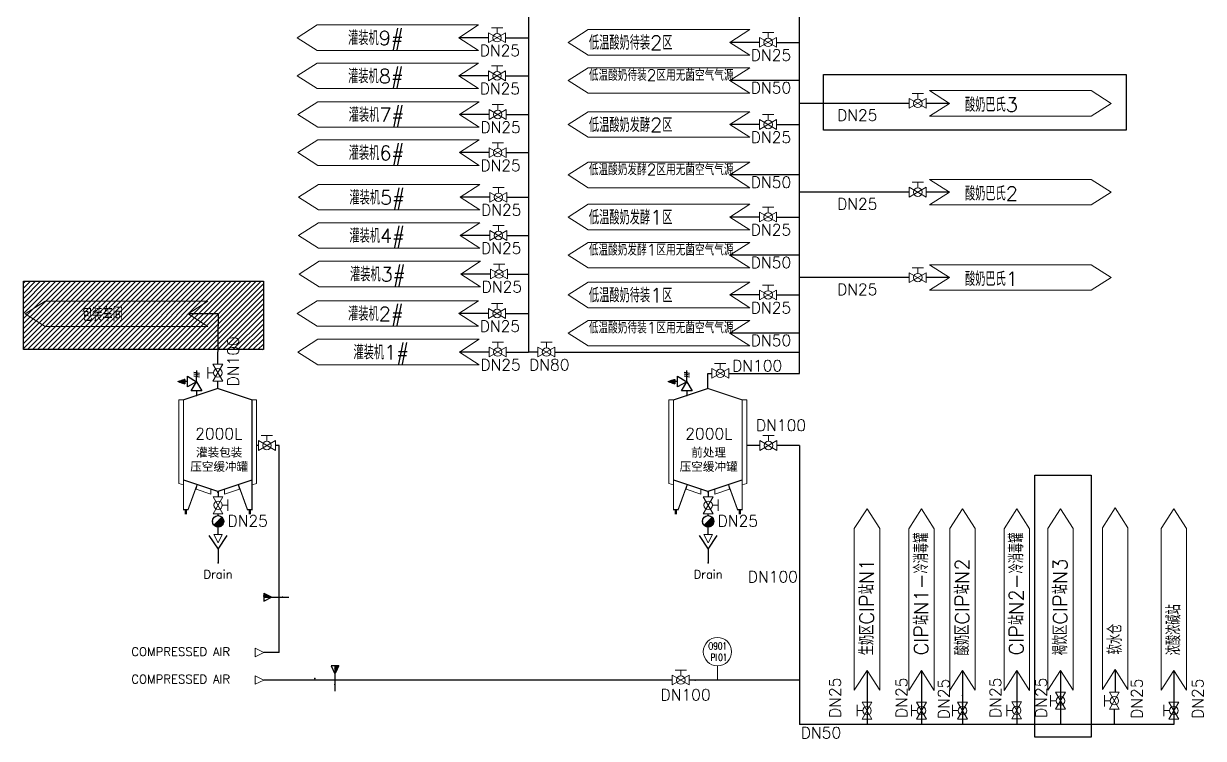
# Model space of a CAD drawing. Header units: inches. Extents: x 13397 to 13888, y 19124 to 19619.
# Drawn here: x 13397.5 to 13813.8, y 19123.9 to 19376.1 of the extents above; entities that cross this region are included whole.
import ezdxf
from ezdxf.enums import TextEntityAlignment as Align

# ---------------------------------------------------------------- set-up
doc = ezdxf.new("R2010")
doc.units = ezdxf.units.IN
doc.header["$MEASUREMENT"] = 0
doc.layers.add('31 Equipment', color=7, linetype='Continuous', lineweight=9)
doc.layers.add('43 TXT Chinese', color=7, linetype='Continuous', lineweight=9)
for name, color, linetype in [('CUVERIE', 7, 'Continuous'), ('MATERIEL-DIVERS', 7, 'Continuous'), ('PHASE I', 8, 'Continuous'), ('POMPES-PROCESS', 7, 'Continuous'), ('REPERES', 7, 'Continuous'), ('TEXTES', 7, 'Continuous'), ('TUYAUTERIE-EAU', 5, 'Continuous'), ('TUYAUTERIE-EAU UTILITES FROIDE', 142, 'Continuous'), ('TUYAUTERIE-EGOUT', 32, 'Continuous'), ('TUYAUTERIE-GAZ', 3, 'Continuous'), ('TXT_FR', 7, 'Continuous'), ('VALVE', 5, 'Continuous'), ('客户提供', 3, 'Continuous')]:
    doc.layers.add(name, color=color, linetype=linetype)
doc.layers.get('REPERES').off()
doc.styles.add('ROMANC', font='romanc')
doc.styles.add('ROMANS', font='ROMANS.SHX')
doc.styles.add('USER1', font='TXT.SHX', dxfattribs={"bigfont": 'gbcbig.shx'})

# ---------------------------------------------------------------- blocks, each defined once
blk = doc.blocks.new('A$C4A082EF0')
at = {"layer": '31 Equipment'}
for p, q in [((-6, 1.734), (-6, -1.734)), ((-6, -1.734), (0, 1.734)), ((0, -1.734), (-6, 1.734)), ((-5, 3.5), (-1, 3.5)), ((-3, 1.5), (-3, 3.5)), ((0, 1.734), (0, -1.734))]:
    blk.add_line(p, q, dxfattribs=at)
blk.add_circle((-3, 0), 1.5, dxfattribs=at)
blk = doc.blocks.new('APV-TNK-GEN-11')
at = {"layer": '31 Equipment', "color": 7}
for points, const_width in [([(-14.94, 21.58), (-21.58, 3.32), (-24.9, 3.32), (-24.9, 83), (0, 91.3), (24.9, 83), (24.9, 3.32), (21.58, 3.32), (14.94, 21.58)], 0.83), ([(-24.9, 24.9), (0, 16.6)], 0.83), ([(24.9, 24.9), (0, 16.6)], 0.83), ([(-23.24, 3.32), (-23.24, 0)], 1.66), ([(23.24, 3.32), (23.24, 0)], 1.66)]:
    blk.add_lwpolyline(points, dxfattribs=dict(at, const_width=const_width))
at = {"layer": '31 Equipment', "ltscale": 38}
blk.add_point((0, 16), dxfattribs=at)
blk = doc.blocks.new('APV-TNK-INSULAT-12')
at = {"layer": '31 Equipment', "color": 7}
for p, q in [((-24.95, 67), (-28.22, 67)), ((-28.22, 67), (-28.22, 6.51)), ((24.95, 67), (28.22, 67)), ((28.22, 67), (28.22, 6.51)), ((-28.22, 6.51), (-24.95, 5.42)), ((-15.74, 2.35), (-4.98, -1.24)), ((-4.98, -1.24), (-4.98, 2.26)), ((15.74, 2.35), (4.98, -1.24)), ((4.98, -1.24), (4.98, 2.26)), ((28.22, 6.51), (24.95, 5.42))]:
    blk.add_line(p, q, dxfattribs=at)
at = {"layer": '31 Equipment'}
for p, q in [((-24.95, 5.42), (-24.95, 67)), ((24.95, 5.42), (24.95, 67)), ((-15.74, 2.35), (-14.94, 5.58)), ((-14.94, 5.58), (-4.98, 2.26)), ((14.94, 5.58), (4.98, 2.26)), ((15.74, 2.35), (14.94, 5.58))]:
    blk.add_line(p, q, dxfattribs=at)
at = {"layer": '31 Equipment', "ltscale": 38}
blk.add_point((0, 0), dxfattribs=at)
blk = doc.blocks.new('A$C234B382B')
at = {"layer": 'CUVERIE', "xscale": 0.324, "yscale": 0.324, "zscale": 0.324}
for name, p in [('APV-TNK-GEN-11', (-8.07, 0.71)), ('APV-TNK-INSULAT-12', (-8.07, 5.87))]:
    blk.add_blockref(name, p, dxfattribs=at)
blk = doc.blocks.new('*X14')
at = {"color": 0}
for p, q in [((96.5, 163), (103.5, 170)), ((96.5, 162.9), (103.6, 170)), ((96.5, 162.9), (103.6, 170)), ((96.5, 162.9), (103.6, 170)), ((96.6, 162.9), (103.6, 169.9)), ((96.6, 162.9), (103.6, 169.9)), ((96.6, 162.8), (103.7, 169.9)), ((96.6, 162.8), (103.7, 169.9)), ((96.6, 162.8), (103.7, 169.9)), ((96.7, 162.8), (103.7, 169.8)), ((96.7, 162.7), (103.8, 169.8)), ((96.7, 162.7), (103.8, 169.8)), ((96.7, 162.7), (103.8, 169.8)), ((96.8, 162.7), (103.8, 169.7)), ((96.8, 162.7), (103.8, 169.7)), ((96.8, 162.6), (103.9, 169.7)), ((96.8, 162.6), (103.9, 169.7)), ((96.9, 162.6), (103.9, 169.6)), ((96.9, 162.6), (103.9, 169.6)), ((96.9, 162.6), (103.9, 169.6)), ((96.9, 162.5), (104, 169.6)), ((97, 162.5), (104, 169.5)), ((97, 162.5), (104, 169.5)), ((97, 162.5), (104, 169.5)), ((97, 162.5), (104, 169.5)), ((97.1, 162.4), (104.1, 169.4)), ((97.1, 162.4), (104.1, 169.4)), ((97.1, 162.4), (104.1, 169.4)), ((97.2, 162.4), (104.1, 169.3)), ((97.2, 162.4), (104.1, 169.3)), ((97.2, 162.4), (104.1, 169.3)), ((97.2, 162.3), (104.2, 169.3)), ((97.3, 162.3), (104.2, 169.2)), ((97.3, 162.3), (104.2, 169.2)), ((97.3, 162.3), (104.2, 169.2)), ((97.3, 162.3), (104.2, 169.2)), ((97.4, 162.2), (104.3, 169.1)), ((97.4, 162.2), (104.3, 169.1)), ((97.4, 162.2), (104.3, 169.1)), ((97.5, 162.2), (104.3, 169)), ((97.5, 162.2), (104.3, 169)), ((97.5, 162.2), (104.3, 169)), ((97.5, 162.1), (104.4, 169)), ((97.6, 162.1), (104.4, 168.9)), ((97.6, 162.1), (104.4, 168.9)), ((97.6, 162.1), (104.4, 168.9)), ((97.7, 162.1), (104.4, 168.8)), ((97.7, 162.1), (104.4, 168.8)), ((97.7, 162.1), (104.4, 168.8)), ((97.7, 162), (104.5, 168.8)), ((97.8, 162), (104.5, 168.7)), ((97.8, 162), (104.5, 168.7)), ((97.8, 162), (104.5, 168.7)), ((97.9, 162), (104.5, 168.6)), ((97.9, 162), (104.5, 168.6)), ((97.9, 162), (104.5, 168.6)), ((98, 161.9), (104.6, 168.5)), ((98, 161.9), (104.6, 168.5)), ((98, 161.9), (104.6, 168.5)), ((98, 161.9), (104.6, 168.5)), ((98.1, 161.9), (104.6, 168.4)), ((98.1, 161.9), (104.6, 168.4)), ((98.1, 161.9), (104.6, 168.4)), ((98.2, 161.8), (104.7, 168.3)), ((98.2, 161.8), (104.7, 168.3)), ((98.2, 161.8), (104.7, 168.3)), ((98.3, 161.8), (104.7, 168.2)), ((98.3, 161.8), (104.7, 168.2)), ((98.3, 161.8), (104.7, 168.2)), ((98.4, 161.8), (104.7, 168.1)), ((98.4, 161.8), (104.7, 168.1)), ((98.4, 161.7), (104.8, 168.1)), ((98.5, 161.7), (104.8, 168)), ((98.5, 161.7), (104.8, 168)), ((98.5, 161.7), (104.8, 168)), ((98.6, 161.7), (104.8, 167.9)), ((98.6, 161.7), (104.8, 167.9)), ((98.6, 161.7), (104.8, 167.9)), ((98.7, 161.7), (104.8, 167.8)), ((98.7, 161.7), (104.8, 167.8)), ((98.8, 161.7), (104.8, 167.7)), ((98.8, 161.6), (104.9, 167.7)), ((98.8, 161.6), (104.9, 167.7)), ((98.9, 161.6), (104.9, 167.6)), ((98.9, 161.6), (104.9, 167.6)), ((98.9, 161.6), (104.9, 167.6)), ((99, 161.6), (104.9, 167.5)), ((99, 161.6), (104.9, 167.5)), ((99, 161.6), (104.9, 167.5)), ((99.1, 161.6), (104.9, 167.4)), ((99.1, 161.6), (104.9, 167.4)), ((99.2, 161.6), (104.9, 167.3)), ((99.2, 161.6), (104.9, 167.3)), ((99.2, 161.6), (104.9, 167.3)), ((99.3, 161.6), (104.9, 167.2)), ((99.3, 161.5), (105, 167.2)), ((99.4, 161.5), (105, 167.1)), ((99.4, 161.5), (105, 167.1)), ((99.4, 161.5), (105, 167.1)), ((99.5, 161.5), (105, 167)), ((99.5, 161.5), (105, 167)), ((99.6, 161.5), (105, 166.9)), ((99.6, 161.5), (105, 166.9)), ((99.6, 161.5), (105, 166.9)), ((99.7, 161.5), (105, 166.8)), ((99.7, 161.5), (105, 166.8)), ((99.8, 161.5), (105, 166.7)), ((99.8, 161.5), (105, 166.7)), ((99.9, 161.5), (105, 166.6)), ((99.9, 161.5), (105, 166.6)), ((99.9, 161.5), (105, 166.6)), ((100, 161.5), (105, 166.5)), ((100, 161.5), (105, 166.5)), ((100.1, 161.5), (105, 166.4)), ((100.1, 161.5), (105, 166.4)), ((100.2, 161.5), (105, 166.3)), ((100.2, 161.5), (105, 166.3)), ((100.3, 161.5), (105, 166.2)), ((100.3, 161.5), (105, 166.2)), ((100.4, 161.5), (105, 166.1)), ((100.4, 161.5), (105, 166.1)), ((100.5, 161.5), (105, 166)), ((100.5, 161.5), (105, 166)), ((100.6, 161.5), (105, 165.9)), ((100.6, 161.5), (105, 165.9)), ((100.7, 161.5), (105, 165.8)), ((100.7, 161.6), (104.9, 165.8)), ((100.8, 161.6), (104.9, 165.7)), ((100.8, 161.6), (104.9, 165.7)), ((100.9, 161.6), (104.9, 165.6)), ((100.9, 161.6), (104.9, 165.6)), ((101, 161.6), (104.9, 165.5)), ((101, 161.6), (104.9, 165.5)), ((101.1, 161.6), (104.9, 165.4)), ((101.2, 161.6), (104.9, 165.3)), ((101.2, 161.6), (104.9, 165.3)), ((101.3, 161.7), (104.8, 165.2)), ((101.3, 161.7), (104.8, 165.2)), ((101.4, 161.7), (104.8, 165.1)), ((101.5, 161.7), (104.8, 165)), ((101.5, 161.7), (104.8, 165)), ((101.6, 161.8), (104.7, 164.9)), ((101.7, 161.8), (104.7, 164.8)), ((101.7, 161.8), (104.7, 164.8)), ((101.8, 161.8), (104.7, 164.7)), ((101.9, 161.9), (104.6, 164.6)), ((102, 161.9), (104.6, 164.5)), ((102, 161.9), (104.6, 164.5)), ((102.1, 162), (104.5, 164.4)), ((102.2, 162), (104.5, 164.3)), ((102.3, 162.1), (104.4, 164.2)), ((102.4, 162.1), (104.4, 164.1)), ((102.5, 162.2), (104.3, 164)), ((102.6, 162.2), (104.3, 163.9)), ((102.7, 162.3), (104.2, 163.8)), ((102.9, 162.4), (104.1, 163.6)), ((103, 162.5), (104, 163.5)), ((103.3, 162.7), (103.8, 163.2))]:
    blk.add_line(p, q, dxfattribs=at)
blk = doc.blocks.new('ST')
at = {"color": 7}
blk.add_line((-1.41, 1.42), (1.42, -1.41), dxfattribs=at)
for start, end in [(134.8377, 315.1619), (315.2431, 134.7569)]:
    blk.add_arc((0, 0), 2, start, end, dxfattribs=at)
at = {"color": 7, "extrusion": (-1, 0, 0)}
blk.add_point((-2, 0), dxfattribs=at)
at = {"color": 7, "extrusion": (0, 1, 0)}
blk.add_point((0, 2), dxfattribs=at)
at = {"color": 7, "extrusion": (1, 0, 0)}
blk.add_point((2, 0), dxfattribs=at)
at = {"color": 7, "extrusion": (0, -1, 0)}
blk.add_point((0, -2), dxfattribs=at)
at = {"color": 7, "xscale": -0.4, "yscale": 0.4, "zscale": 0.4}
blk.add_blockref('*X14', (40, -66.6), dxfattribs=at)
blk = doc.blocks.new('EGOUT')
at = {"color": 7}
for p, q in [((-3.2, 9.61), (0, 4.81)), ((0, 4.81), (3.2, 9.61)), ((0, 4.81), (0, 0))]:
    blk.add_line(p, q, dxfattribs=at)
at = {"color": 7, "extrusion": (0, -1, 0)}
blk.add_point((0, 0), dxfattribs=at)
at = {"layer": 'POMPES-PROCESS', "style": 'ROMANS'}
blk.add_attdef('EGOUT', text='', height=3, dxfattribs=at).set_placement((0, -4), align=Align.MIDDLE)
blk = doc.blocks.new('APV-SIGN-ARW-FLOW-1')
at = {"layer": '31 Equipment'}
for p, q in [((-1.5, -1.5), (-1.5, 1.5)), ((-1.5, 1.5), (1.5, 0)), ((1.5, 0), (-1.5, -1.5))]:
    blk.add_line(p, q, dxfattribs=at)
blk = doc.blocks.new('REPINS')
at = {"layer": 'TEXTES', "style": 'ROMANS', "width": 0.75}
for tag, p in [('ZONE', (-3.3, 1)), ('SOUSZONE', (0.1, 1)), ('NUM', (0.2, -3))]:
    blk.add_attdef(tag, p, '', height=2.5, dxfattribs=at)
blk.add_attdef('ELEMENT', text='', height=2.5, dxfattribs=at).set_placement((-0.2, -3), align=Align.RIGHT)
blk = doc.blocks.new('*X8')
at = {"color": 0}
for p, q in [((-106.9, 13.3), (-106.7, 13.5)), ((-106.9, 13.4), (-106.8, 13.5)), ((-106.9, 13.4), (-106.9, 13.5)), ((-102, 8.5), (-106.9, 13.5)), ((-102, 8.4), (-106.9, 13.4)), ((-106.8, 13.1), (-106.4, 13.5)), ((-106.8, 13.2), (-106.5, 13.5)), ((-106.8, 13.2), (-106.5, 13.5)), ((-106.8, 13.3), (-106.6, 13.5)), ((-102, 8.6), (-106.8, 13.5)), ((-102, 8.4), (-106.8, 13.2)), ((-106.7, 12.9), (-106.1, 13.5)), ((-106.7, 13), (-106.2, 13.5)), ((-106.7, 13), (-106.3, 13.5)), ((-102, 8.7), (-106.7, 13.5)), ((-102, 8.8), (-106.7, 13.5)), ((-102, 8.3), (-106.7, 13)), ((-106.6, 12.7), (-105.7, 13.5)), ((-106.6, 12.7), (-105.8, 13.5)), ((-106.6, 12.8), (-105.9, 13.5)), ((-106.6, 12.9), (-106, 13.5)), ((-102, 8.9), (-106.6, 13.5)), ((-102, 8.2), (-106.6, 12.9)), ((-102, 8.1), (-106.6, 12.7)), ((-106.5, 12.5), (-105.5, 13.5)), ((-106.5, 12.6), (-105.6, 13.5)), ((-106.5, 12.6), (-105.7, 13.5)), ((-102, 9), (-106.5, 13.5)), ((-102, 8), (-106.5, 12.5)), ((-106.4, 12.3), (-105.2, 13.5)), ((-106.4, 12.4), (-105.3, 13.5)), ((-106.4, 12.4), (-105.4, 13.5)), ((-102, 9.1), (-106.4, 13.5)), ((-102, 7.9), (-106.4, 12.3)), ((-106.3, 12.1), (-104.9, 13.5)), ((-106.3, 12.2), (-104.9, 13.5)), ((-106.3, 12.2), (-105, 13.5)), ((-106.3, 12.3), (-105.1, 13.5)), ((-102, 9.2), (-106.3, 13.5)), ((-102, 7.8), (-106.3, 12.2)), ((-106.2, 11.9), (-104.6, 13.5)), ((-106.2, 12), (-104.7, 13.5)), ((-106.2, 12), (-104.8, 13.5)), ((-102, 9.2), (-106.2, 13.5)), ((-102, 7.7), (-106.2, 12)), ((-106.1, 11.7), (-104.2, 13.5)), ((-106.1, 11.7), (-104.3, 13.5)), ((-106.1, 11.8), (-104.4, 13.5)), ((-106.1, 11.9), (-104.5, 13.5)), ((-102, 9.3), (-106.1, 13.5)), ((-102, 7.6), (-106.1, 11.8)), ((-106, 11.5), (-104, 13.5)), ((-106, 11.6), (-104.1, 13.5)), ((-106, 11.6), (-104.2, 13.5)), ((-102, 9.4), (-106, 13.5)), ((-102, 7.6), (-106, 11.6)), ((-105.9, 11.3), (-103.7, 13.5)), ((-105.9, 11.4), (-103.8, 13.5)), ((-105.9, 11.4), (-103.9, 13.5)), ((-102, 9.5), (-105.9, 13.5)), ((-102, 9.6), (-105.9, 13.5)), ((-102, 7.5), (-105.9, 11.5)), ((-102, 7.4), (-105.9, 11.3)), ((-105.8, 11.1), (-103.4, 13.5)), ((-105.8, 11.1), (-103.4, 13.5)), ((-105.8, 11.2), (-103.5, 13.5)), ((-105.8, 11.3), (-103.6, 13.5)), ((-102, 9.7), (-105.8, 13.5)), ((-102, 7.3), (-105.8, 11.1)), ((-105.7, 10.9), (-103.1, 13.5)), ((-105.7, 11), (-103.2, 13.5)), ((-105.7, 11), (-103.3, 13.5)), ((-102, 9.8), (-105.7, 13.5)), ((-102, 7.2), (-105.7, 10.9)), ((-105.6, 10.7), (-102.7, 13.5)), ((-105.6, 10.7), (-102.8, 13.5)), ((-105.6, 10.8), (-102.9, 13.5)), ((-105.6, 10.9), (-103, 13.5)), ((-102, 9.9), (-105.6, 13.5)), ((-102, 7.1), (-105.6, 10.7)), ((-105.5, 10.5), (-102.5, 13.5)), ((-105.5, 10.6), (-102.6, 13.5)), ((-105.5, 10.6), (-102.7, 13.5)), ((-102, 9.9), (-105.5, 13.5)), ((-102, 7), (-105.5, 10.6)), ((-105.4, 10.3), (-102.2, 13.5)), ((-105.4, 10.4), (-102.3, 13.5)), ((-105.4, 10.4), (-102.4, 13.5)), ((-102, 10), (-105.4, 13.5)), ((-102, 6.9), (-105.4, 10.4)), ((-105.3, 10.1), (-102, 13.5)), ((-105.3, 10.2), (-102, 13.5)), ((-105.3, 10.3), (-102.1, 13.5)), ((-102, 10.1), (-105.3, 13.5)), ((-105.3, 10.1), (-102, 13.4)), ((-102, 6.9), (-105.3, 10.2)), ((-102, 10.2), (-105.2, 13.5)), ((-102, 10.3), (-105.2, 13.5)), ((-105.2, 10), (-102, 13.3)), ((-105.2, 10), (-102, 13.2)), ((-105.2, 9.9), (-102, 13.1)), ((-102, 6.8), (-105.2, 10)), ((-102, 10.4), (-105.1, 13.5)), ((-105.1, 9.9), (-102, 13)), ((-105.1, 9.7), (-102, 12.9)), ((-105.1, 9.8), (-102, 12.9)), ((-105.1, 9.7), (-102, 12.8)), ((-102, 6.7), (-105.1, 9.9)), ((-102, 6.6), (-105.1, 9.7)), ((-102, 10.5), (-105, 13.5)), ((-105, 9.6), (-102, 12.7)), ((-105, 9.6), (-102, 12.6)), ((-105, 9.5), (-102, 12.5)), ((-102, 6.5), (-105, 9.5)), ((-102, 10.6), (-104.9, 13.5)), ((-104.9, 9.4), (-102, 12.4)), ((-104.9, 9.4), (-102, 12.3)), ((-104.9, 9.3), (-102, 12.2)), ((-102, 6.4), (-104.9, 9.3)), ((-102, 10.7), (-104.8, 13.5)), ((-104.8, 9.2), (-102, 12.1)), ((-104.8, 9.3), (-102, 12.1)), ((-104.8, 9.1), (-102, 12)), ((-104.8, 9.1), (-102, 11.9)), ((-102, 6.3), (-104.8, 9.2)), ((-102, 10.7), (-104.7, 13.5)), ((-104.7, 9), (-102, 11.8)), ((-104.7, 9), (-102, 11.7)), ((-104.7, 8.9), (-102, 11.6)), ((-102, 6.2), (-104.7, 9)), ((-102, 10.8), (-104.6, 13.5)), ((-104.6, 8.9), (-102, 11.5)), ((-104.6, 8.7), (-102, 11.4)), ((-104.6, 8.8), (-102, 11.4)), ((-104.6, 8.7), (-102, 11.3)), ((-102, 6.1), (-104.6, 8.8)), ((-102, 10.9), (-104.5, 13.5)), ((-104.5, 8.6), (-102, 11.2)), ((-104.5, 8.6), (-102, 11.1)), ((-104.5, 8.5), (-102, 11)), ((-102, 6.1), (-104.5, 8.6)), ((-102, 11), (-104.4, 13.5)), ((-102, 11.1), (-104.4, 13.5)), ((-104.4, 8.4), (-102, 10.9)), ((-104.4, 8.4), (-102, 10.8)), ((-104.4, 8.3), (-102, 10.7)), ((-102, 6), (-104.4, 8.4)), ((-102, 11.2), (-104.3, 13.5)), ((-104.3, 8.3), (-102, 10.6)), ((-104.3, 8.2), (-102, 10.6)), ((-104.3, 8.1), (-102, 10.5)), ((-104.3, 8.1), (-102, 10.4)), ((-102, 5.9), (-104.3, 8.3)), ((-102, 5.8), (-104.3, 8.1)), ((-102, 11.3), (-104.2, 13.5)), ((-104.2, 8), (-102, 10.3)), ((-104.2, 8), (-102, 10.2)), ((-104.2, 7.9), (-102, 10.1)), ((-102, 5.7), (-104.2, 7.9)), ((-102, 11.4), (-104.1, 13.5)), ((-104.1, 7.8), (-102, 10)), ((-104.1, 7.8), (-102, 9.9)), ((-104.1, 7.7), (-102, 9.9)), ((-104.1, 7.7), (-102, 9.8)), ((-102, 5.6), (-104.1, 7.7)), ((-102, 11.5), (-104, 13.5)), ((-104, 7.6), (-102, 9.7)), ((-104, 7.6), (-102, 9.6)), ((-104, 7.5), (-102, 9.5)), ((-102, 5.5), (-104, 7.6)), ((-102, 11.5), (-103.9, 13.5)), ((-103.9, 7.4), (-102, 9.4)), ((-103.9, 7.4), (-102, 9.3)), ((-103.9, 7.3), (-102, 9.2)), ((-102, 5.4), (-103.9, 7.4)), ((-102, 11.6), (-103.8, 13.5)), ((-103.8, 7.3), (-102, 9.1)), ((-103.8, 7.2), (-102, 9.1)), ((-103.8, 7.1), (-102, 9)), ((-103.8, 7.1), (-102, 8.9)), ((-102, 5.4), (-103.8, 7.2)), ((-102, 11.7), (-103.7, 13.5)), ((-103.7, 7), (-102, 8.8)), ((-103.7, 7), (-102, 8.7)), ((-103.7, 6.9), (-102, 8.6)), ((-102, 5.3), (-103.7, 7)), ((-102, 11.8), (-103.6, 13.5)), ((-102, 11.9), (-103.6, 13.5)), ((-103.6, 6.8), (-102, 8.5)), ((-103.6, 6.8), (-102, 8.4)), ((-103.6, 6.7), (-102, 8.3)), ((-102, 5.2), (-103.6, 6.9)), ((-102, 5.1), (-103.6, 6.7)), ((-102, 12), (-103.5, 13.5)), ((-103.5, 6.7), (-102, 8.3)), ((-103.5, 6.6), (-102, 8.2)), ((-103.5, 6.6), (-102, 8.1)), ((-103.5, 6.5), (-102, 8)), ((-102, 5), (-103.5, 6.5)), ((-102, 12.1), (-103.4, 13.5)), ((-103.4, 6.4), (-102, 7.9)), ((-103.4, 6.4), (-102, 7.8)), ((-103.4, 6.3), (-102, 7.7)), ((-102, 4.9), (-103.4, 6.3)), ((-102, 12.2), (-103.3, 13.5)), ((-103.3, 6.3), (-102, 7.6)), ((-103.3, 6.2), (-102, 7.6)), ((-103.3, 6.1), (-102, 7.5)), ((-103.3, 6.1), (-102, 7.4)), ((-102, 4.8), (-103.3, 6.1)), ((-102, 12.2), (-103.2, 13.5)), ((-103.2, 6), (-102, 7.3)), ((-103.2, 6), (-102, 7.2)), ((-103.2, 5.9), (-102, 7.1)), ((-102, 4.7), (-103.2, 6)), ((-102, 12.3), (-103.1, 13.5)), ((-103.1, 5.8), (-102, 7)), ((-103.1, 5.8), (-102, 6.9)), ((-103.1, 5.7), (-102, 6.8)), ((-102, 4.6), (-103.1, 5.8)), ((-102, 12.4), (-103, 13.5)), ((-103, 5.7), (-102, 6.8)), ((-103, 5.6), (-102, 6.7)), ((-103, 5.6), (-102, 6.6)), ((-103, 5.5), (-102, 6.5)), ((-102, 4.6), (-103, 5.6)), ((-102, 12.5), (-102.9, 13.5)), ((-102, 12.6), (-102.9, 13.5)), ((-102.9, 5.4), (-102, 6.4)), ((-102.9, 5.4), (-102, 6.3)), ((-102.9, 5.3), (-102, 6.2)), ((-102, 4.5), (-102.9, 5.4)), ((-102, 12.7), (-102.8, 13.5)), ((-102.8, 5.3), (-102, 6.1)), ((-102.8, 5.2), (-102, 6.1)), ((-102.8, 5.1), (-102, 6)), ((-102.8, 5.1), (-102, 5.9)), ((-102, 4.4), (-102.8, 5.3)), ((-102, 4.3), (-102.8, 5.1)), ((-102, 12.8), (-102.7, 13.5)), ((-102.7, 5), (-102, 5.8)), ((-102.7, 5), (-102, 5.7)), ((-102.7, 4.9), (-102, 5.6)), ((-102, 4.2), (-102.7, 4.9)), ((-102, 12.9), (-102.6, 13.5)), ((-102.6, 4.8), (-102, 5.5)), ((-102.6, 4.8), (-102, 5.4)), ((-102.6, 4.7), (-102, 5.3)), ((-102, 4.1), (-102.6, 4.7)), ((-102, 13), (-102.5, 13.5)), ((-102.5, 4.7), (-102, 5.3)), ((-102.5, 4.6), (-102, 5.2)), ((-102.5, 4.5), (-102, 5.1)), ((-102.5, 4.5), (-102, 5)), ((-102, 4), (-102.5, 4.6)), ((-102, 13), (-102.4, 13.5)), ((-102.4, 4.4), (-102, 4.9)), ((-102.4, 4.4), (-102, 4.8)), ((-102.4, 4.3), (-102, 4.7)), ((-102, 3.9), (-102.4, 4.4)), ((-102, 13.1), (-102.3, 13.5)), ((-102.3, 4.3), (-102, 4.6)), ((-102.3, 4.2), (-102, 4.5)), ((-102.3, 4.1), (-102, 4.5)), ((-102.3, 4.1), (-102, 4.4)), ((-102, 3.8), (-102.3, 4.2)), ((-102, 13.2), (-102.2, 13.5)), ((-102.2, 4), (-102, 4.3)), ((-102.2, 4), (-102, 4.2)), ((-102.2, 3.9), (-102, 4.1)), ((-102, 3.8), (-102.2, 4)), ((-102, 13.3), (-102.1, 13.5)), ((-102, 13.4), (-102.1, 13.5)), ((-102.1, 3.8), (-102, 4)), ((-102.1, 3.8), (-102, 3.9)), ((-102, 3.7), (-102.1, 3.9)), ((-102.1, 3.7), (-102, 3.8)), ((-102, 3.6), (-102.1, 3.7)), ((-102, 13.5), (-102, 13.5)), ((-102, 3.7), (-102, 3.8)), ((-102, 3.6), (-102, 3.7)), ((-102, 3.5), (-102, 3.6)), ((-102, 3.5), (-102, 3.5))]:
    blk.add_line(p, q, dxfattribs=at)
blk = doc.blocks.new('LIMFOUR')
at = {"color": 7}
for p, q in [((-1.41, 6.67), (1.41, 6.67)), ((-1.41, 6.67), (0, 3.86)), ((1.41, 6.67), (0, 3.86)), ((0, 6.67), (0, -2.32))]:
    blk.add_line(p, q, dxfattribs=at)
blk.add_point((0, 0), dxfattribs=at)
at = {"color": 7, "xscale": 0.28125, "yscale": 0.28125, "zscale": 0.28125}
blk.add_blockref('*X8', (28.68, 2.88), dxfattribs=at)
blk = doc.blocks.new('VALV-PRV')
at = {"layer": 'MATERIEL-DIVERS'}
h = blk.add_hatch(dxfattribs=at)
h.set_pattern_fill('ANSI37', color=256, scale=0.01, style=0)
h.set_pattern_definition([(45, (0, 0), (-0.02245064, 0.02245064), []), (135, (0, 0), (-0.02245064, -0.02245064), [])])
edge = h.paths.add_edge_path()
edge.add_line((6.53, 4.87), (4.21, 4.08))
edge.add_line((4.21, 5.66), (4.21, 4.08))
edge.add_line((6.53, 4.87), (4.21, 5.66))
at = {"color": 7}
for p, q in [((0, 4.87), (0, 8.77)), ((0, 4.87), (-1.88, 1.62)), ((-0.97, 7.8), (0.98, 8.12)), ((-0.97, 7.15), (0.98, 7.47)), ((-0.97, 6.5), (0.98, 6.82)), ((3.25, 6.75), (0, 4.87)), ((0, 4.87), (3.25, 3)), ((1.88, 1.62), (0, 4.87)), ((0.98, 8.12), (0.98, 8.12)), ((0.98, 7.47), (0.98, 7.47)), ((0.98, 6.82), (0.98, 6.82)), ((3.25, 3), (3.25, 6.75)), ((3.25, 4.87), (4.21, 4.87)), ((4.21, 5.66), (4.21, 4.08)), ((6.53, 4.87), (4.21, 5.66)), ((6.53, 4.87), (4.21, 4.08)), ((-1.88, 1.62), (1.88, 1.62)), ((0, 1.62), (0, 0))]:
    blk.add_line(p, q, dxfattribs=at)
at = {"color": 7, "extrusion": (0, -1, 0)}
blk.add_point((0, 0), dxfattribs=at)

msp = doc.modelspace()

# ---------------------------------------------------------------- hatches: boundary and pattern name
at = {"layer": '客户提供'}
h = msp.add_hatch(dxfattribs=at)
h.set_pattern_fill('ANSI31', color=256, scale=10)
h.set_pattern_definition([(45, (13.8326, 0), (-0.883883476, 0.883883476), [])])
h.paths.add_polyline_path([(13397.48, 19285.16), (13482.12, 19285.16), (13482.12, 19261.07), (13397.48, 19261.07)])

# ---------------------------------------------------------------- linework, layer by layer
at = {"layer": '31 Equipment'}
for p, q in [((13494.03, 19371.08), (13501.03, 19375.58)), ((13558.04, 19375.58), (13501.03, 19375.58)), ((13551.03, 19371.08), (13558.04, 19375.58)), ((13501.03, 19366.59), (13494.03, 19371.08)), ((13558.04, 19366.59), (13551.03, 19371.08)), ((13589.68, 19369.45), (13596.69, 19373.95)), ((13653.69, 19373.95), (13596.69, 19373.95)), ((13646.69, 19369.45), (13653.69, 19373.95)), ((13596.69, 19364.96), (13589.68, 19369.45)), ((13653.69, 19364.96), (13646.69, 19369.45)), ((13558.04, 19366.59), (13501.03, 19366.59)), ((13653.69, 19364.96), (13596.69, 19364.96)), ((13494.03, 19357.62), (13501.03, 19362.11)), ((13558.04, 19362.11), (13501.03, 19362.11)), ((13551.03, 19357.62), (13558.04, 19362.11)), ((13589.68, 19355.99), (13596.69, 19360.48)), ((13653.69, 19360.48), (13596.69, 19360.48)), ((13646.69, 19355.99), (13653.69, 19360.48)), ((13501.03, 19353.12), (13494.03, 19357.62)), ((13558.04, 19353.12), (13551.03, 19357.62)), ((13596.69, 19351.49), (13589.68, 19355.99)), ((13653.69, 19351.49), (13646.69, 19355.99)), ((13558.04, 19353.12), (13501.03, 19353.12)), ((13653.69, 19351.49), (13596.69, 19351.49)), ((13717.19, 19352.43), (13774.19, 19352.42)), ((13724.19, 19347.93), (13717.19, 19352.43)), ((13781.2, 19347.93), (13774.19, 19352.42)), ((13494.26, 19344), (13501.26, 19348.5)), ((13558.27, 19348.5), (13501.26, 19348.5)), ((13551.26, 19344), (13558.27, 19348.5)), ((13717.19, 19343.44), (13724.19, 19347.93)), ((13774.19, 19343.44), (13781.2, 19347.93)), ((13501.26, 19339.51), (13494.26, 19344)), ((13558.27, 19339.51), (13551.26, 19344)), ((13589.68, 19340.45), (13596.69, 19344.94)), ((13653.69, 19344.94), (13596.69, 19344.94)), ((13646.69, 19340.45), (13653.69, 19344.94)), ((13717.19, 19343.44), (13774.19, 19343.44)), ((13558.27, 19339.51), (13501.26, 19339.51)), ((13596.69, 19335.95), (13589.68, 19340.45)), ((13653.69, 19335.95), (13646.69, 19340.45)), ((13494.26, 19330.54), (13501.26, 19335.03)), ((13558.27, 19335.03), (13501.26, 19335.03)), ((13551.26, 19330.54), (13558.27, 19335.03)), ((13653.69, 19335.95), (13596.69, 19335.95)), ((13501.26, 19326.04), (13494.26, 19330.54)), ((13558.27, 19326.04), (13551.26, 19330.54)), ((13558.27, 19326.04), (13501.26, 19326.04)), ((13589.68, 19322.68), (13596.69, 19327.17)), ((13653.69, 19327.17), (13596.69, 19327.17)), ((13646.69, 19322.68), (13653.69, 19327.17)), ((13596.69, 19318.19), (13589.68, 19322.68)), ((13653.69, 19318.19), (13646.69, 19322.68)), ((13717.19, 19321.1), (13774.19, 19321.1)), ((13724.19, 19316.61), (13717.19, 19321.1)), ((13781.2, 19316.6), (13774.19, 19321.1)), ((13494.49, 19314.81), (13501.49, 19319.3)), ((13558.5, 19319.3), (13501.49, 19319.3)), ((13551.49, 19314.81), (13558.5, 19319.3)), ((13653.69, 19318.19), (13596.69, 19318.19)), ((13501.49, 19310.32), (13494.49, 19314.81)), ((13558.5, 19310.32), (13551.49, 19314.81)), ((13717.19, 19312.11), (13724.19, 19316.61)), ((13774.19, 19312.11), (13781.2, 19316.6)), ((13558.5, 19310.32), (13501.49, 19310.32)), ((13589.68, 19307.82), (13596.69, 19312.32)), ((13653.69, 19312.32), (13596.69, 19312.32)), ((13646.69, 19307.82), (13653.69, 19312.32)), ((13717.19, 19312.11), (13774.19, 19312.11)), ((13494.49, 19301.34), (13501.49, 19305.84)), ((13558.5, 19305.84), (13501.49, 19305.84)), ((13551.49, 19301.34), (13558.5, 19305.84)), ((13596.69, 19303.33), (13589.68, 19307.82)), ((13653.69, 19303.33), (13646.69, 19307.82)), ((13501.49, 19296.85), (13494.49, 19301.34)), ((13558.5, 19296.85), (13551.49, 19301.34)), ((13653.69, 19303.33), (13596.69, 19303.33)), ((13558.5, 19296.85), (13501.49, 19296.85)), ((13589.68, 19294.36), (13596.69, 19298.85)), ((13653.69, 19298.85), (13596.69, 19298.85)), ((13646.69, 19294.36), (13653.69, 19298.85)), ((13494.72, 19287.73), (13501.72, 19292.22)), ((13558.72, 19292.22), (13501.72, 19292.22)), ((13551.72, 19287.73), (13558.72, 19292.22)), ((13596.69, 19289.86), (13589.68, 19294.36)), ((13653.69, 19289.86), (13646.69, 19294.36)), ((13501.72, 19283.24), (13494.72, 19287.73)), ((13558.72, 19283.24), (13551.72, 19287.73)), ((13653.69, 19289.86), (13596.69, 19289.86)), ((13717.19, 19290.97), (13774.19, 19290.96)), ((13724.19, 19286.47), (13717.19, 19290.97)), ((13781.2, 19286.47), (13774.19, 19290.96)), ((13589.68, 19280.34), (13596.69, 19284.83)), ((13653.69, 19284.83), (13596.69, 19284.83)), ((13646.69, 19280.34), (13653.69, 19284.83)), ((13717.19, 19281.98), (13724.19, 19286.47)), ((13774.19, 19281.98), (13781.2, 19286.47)), ((13558.72, 19283.24), (13501.72, 19283.24)), ((13596.69, 19275.84), (13589.68, 19280.34)), ((13653.69, 19275.84), (13646.69, 19280.34)), ((13717.19, 19281.98), (13774.19, 19281.98)), ((13398.03, 19273.68), (13405.03, 19278.17)), ((13462.03, 19278.17), (13405.03, 19278.17)), ((13455.49, 19273.68), (13462.49, 19278.17)), ((13494.03, 19273.82), (13501.03, 19278.32)), ((13558.04, 19278.32), (13501.03, 19278.32)), ((13551.03, 19273.82), (13558.04, 19278.32)), ((13653.69, 19275.84), (13596.69, 19275.84)), ((13405.03, 19269.18), (13398.03, 19273.68)), ((13462.49, 19269.18), (13455.49, 19273.68)), ((13501.03, 19269.33), (13494.03, 19273.82)), ((13558.04, 19269.33), (13551.03, 19273.82)), ((13589.68, 19266.87), (13596.69, 19271.37)), ((13653.69, 19271.37), (13596.69, 19271.37)), ((13646.69, 19266.87), (13653.69, 19271.37)), ((13462.49, 19269.18), (13405.49, 19269.18)), ((13558.04, 19269.33), (13501.03, 19269.33)), ((13596.69, 19262.38), (13589.68, 19266.87)), ((13653.69, 19262.38), (13646.69, 19266.87)), ((13494.26, 19260.21), (13501.26, 19264.7)), ((13558.27, 19264.7), (13501.26, 19264.7)), ((13551.26, 19260.21), (13558.27, 19264.7)), ((13501.26, 19255.72), (13494.26, 19260.21)), ((13558.27, 19255.72), (13551.26, 19260.21)), ((13653.69, 19262.38), (13596.69, 19262.38)), ((13558.27, 19255.72), (13501.26, 19255.72)), ((13695.09, 19204.93), (13690.6, 19197.92)), ((13699.58, 19197.92), (13695.09, 19204.93)), ((13714.35, 19204.89), (13709.85, 19197.89)), ((13718.84, 19197.89), (13714.35, 19204.89)), ((13728.79, 19204.93), (13724.3, 19197.92)), ((13733.28, 19197.92), (13728.79, 19204.93)), ((13747.92, 19204.89), (13743.43, 19197.89)), ((13752.41, 19197.89), (13747.92, 19204.89)), ((13763.39, 19204.93), (13758.9, 19197.92)), ((13767.88, 19197.92), (13763.39, 19204.93)), ((13782.68, 19205.22), (13778.19, 19198.22)), ((13787.17, 19198.22), (13782.68, 19205.22)), ((13803.36, 19204.93), (13798.87, 19197.92)), ((13807.85, 19197.92), (13803.36, 19204.93)), ((13690.6, 19140.92), (13690.6, 19197.92)), ((13699.58, 19140.92), (13699.58, 19197.92)), ((13709.85, 19140.88), (13709.85, 19197.89)), ((13718.84, 19140.88), (13718.84, 19197.89)), ((13724.3, 19140.92), (13724.3, 19197.92)), ((13733.28, 19140.92), (13733.28, 19197.92)), ((13743.43, 19140.88), (13743.43, 19197.89)), ((13752.41, 19140.88), (13752.41, 19197.89)), ((13758.9, 19140.92), (13758.9, 19197.92)), ((13767.88, 19140.92), (13767.88, 19197.92)), ((13778.19, 19141.21), (13778.19, 19198.22)), ((13787.17, 19141.21), (13787.17, 19198.22)), ((13798.87, 19140.92), (13798.87, 19197.92)), ((13807.85, 19140.92), (13807.85, 19197.92)), ((13695.09, 19147.92), (13690.6, 19140.92)), ((13699.58, 19140.92), (13695.09, 19147.92)), ((13714.35, 19147.89), (13709.85, 19140.88)), ((13718.84, 19140.88), (13714.35, 19147.89)), ((13728.79, 19147.92), (13724.3, 19140.92)), ((13733.28, 19140.92), (13728.79, 19147.92)), ((13747.92, 19147.89), (13743.43, 19140.88)), ((13752.41, 19140.88), (13747.92, 19147.89)), ((13763.39, 19147.92), (13758.9, 19140.92)), ((13767.88, 19140.92), (13763.39, 19147.92)), ((13782.68, 19148.22), (13778.19, 19141.21)), ((13787.17, 19141.21), (13782.68, 19148.22)), ((13803.36, 19147.92), (13798.87, 19140.92)), ((13807.85, 19140.92), (13803.36, 19147.92))]:
    msp.add_line(p, q, dxfattribs=at)
at = {"layer": '31 Equipment', "color": 7}
for p, q in [((13479.23, 19155.71), (13479.23, 19152.71)), ((13482.23, 19154.21), (13479.23, 19155.71)), ((13479.23, 19152.71), (13482.23, 19154.21)), ((13642.3, 19149.52), (13642.3, 19144.52)), ((13479.23, 19146.02), (13479.23, 19143.02)), ((13482.23, 19144.52), (13479.23, 19146.02)), ((13479.23, 19143.02), (13482.23, 19144.52))]:
    msp.add_line(p, q, dxfattribs=at)
msp.add_circle((13642.3, 19154.52), 5, dxfattribs=at)
at = {"layer": 'MATERIEL-DIVERS', "color": 2}
for p in [(13500.25, 19145.09), (13500.25, 19145.09), (13634.49, 19144.52), (13634.49, 19144.52), (13728.79, 19139.11), (13763.39, 19139.11), (13728.79, 19136.11), (13763.39, 19136.11)]:
    msp.add_point(p, dxfattribs=at)
at = {"layer": 'MATERIEL-DIVERS', "color": 7, "extrusion": (-1, 0, 0)}
msp.add_point((13500.25, 19145.09), dxfattribs=at)
at = {"layer": 'MATERIEL-DIVERS', "color": 7, "extrusion": (-1, -1.22465e-16, 0)}
msp.add_point((13500.25, 19145.09), dxfattribs=at)
at = {"layer": 'MATERIEL-DIVERS', "color": 7, "extrusion": (1, 0, 0)}
msp.add_point((13634.49, 19144.52), dxfattribs=at)
at = {"layer": 'MATERIEL-DIVERS', "color": 7, "extrusion": (1, 1.22465e-16, 0)}
msp.add_point((13634.49, 19144.52), dxfattribs=at)
at = {"layer": 'MATERIEL-DIVERS', "color": 7, "extrusion": (6.12323e-17, 1, 0)}
for p in [(13728.79, 19139.11), (13763.39, 19139.11)]:
    msp.add_point(p, dxfattribs=at)
at = {"layer": 'MATERIEL-DIVERS', "color": 7, "extrusion": (-6.12323e-17, -1, 0)}
for p in [(13728.79, 19136.11), (13763.39, 19136.11)]:
    msp.add_point(p, dxfattribs=at)
at = {"layer": 'PHASE I'}
for points in [[(13679.77, 19358.15), (13786.55, 19358.15), (13786.55, 19338.42), (13679.77, 19338.42)], [(13754.28, 19216.73), (13774.2, 19216.73), (13774.2, 19124.39), (13754.28, 19124.39)]]:
    msp.add_lwpolyline(points, close=True, dxfattribs=at)
at = {"layer": 'TUYAUTERIE-EGOUT'}
for p, q in [((13466.08, 19211.1), (13466.08, 19209.15)), ((13639.02, 19211.1), (13639.02, 19209.15)), ((13466.11, 19202.51), (13466.11, 19203.15)), ((13639.06, 19202.51), (13639.06, 19203.15)), ((13466.08, 19195.87), (13466.11, 19198.51)), ((13639.02, 19195.87), (13639.05, 19198.51))]:
    msp.add_line(p, q, dxfattribs=at)
at = {"layer": 'TUYAUTERIE-GAZ'}
for p, q in [((13671.25, 19252.68), (13671.25, 19504.21)), ((13575.6, 19447.81), (13575.6, 19260.21)), ((13561.55, 19371.08), (13551.03, 19371.08)), ((13567.55, 19371.08), (13575.6, 19371.08)), ((13657.2, 19369.45), (13646.69, 19369.45)), ((13663.2, 19369.45), (13671.25, 19369.45)), ((13561.55, 19357.62), (13551.03, 19357.62)), ((13567.55, 19357.62), (13575.6, 19357.62)), ((13671.25, 19355.99), (13646.69, 19355.99)), ((13710.01, 19347.93), (13671.25, 19347.94)), ((13724.19, 19347.93), (13716.01, 19347.93)), ((13561.78, 19344), (13551.26, 19344)), ((13567.78, 19344), (13575.82, 19344)), ((13657.2, 19340.45), (13646.69, 19340.45)), ((13663.2, 19340.45), (13671.25, 19340.45)), ((13561.78, 19330.54), (13551.26, 19330.54)), ((13567.78, 19330.54), (13575.6, 19330.54)), ((13671.25, 19322.68), (13646.69, 19322.68)), ((13562.01, 19314.81), (13551.49, 19314.81)), ((13568.01, 19314.81), (13575.6, 19314.81)), ((13710.01, 19316.61), (13671.25, 19316.61)), ((13724.19, 19316.61), (13716.01, 19316.61)), ((13657.2, 19307.82), (13646.69, 19307.82)), ((13663.2, 19307.82), (13671.25, 19307.82)), ((13562.01, 19301.34), (13551.49, 19301.34)), ((13568.01, 19301.34), (13575.6, 19301.34)), ((13671.25, 19294.36), (13646.69, 19294.36)), ((13562.23, 19287.73), (13551.72, 19287.73)), ((13568.23, 19287.73), (13575.6, 19287.73)), ((13710.01, 19286.47), (13671.25, 19286.48)), ((13724.19, 19286.47), (13716.01, 19286.47)), ((13657.2, 19280.34), (13646.69, 19280.34)), ((13663.2, 19280.34), (13671.25, 19280.34)), ((13466, 19273.68), (13455.49, 19273.68)), ((13466, 19273.68), (13466.22, 19273.68)), ((13561.55, 19273.82), (13551.03, 19273.82)), ((13567.55, 19273.82), (13575.6, 19273.82)), ((13671.25, 19266.87), (13646.69, 19266.87)), ((13561.78, 19260.21), (13551.26, 19260.21)), ((13567.78, 19260.21), (13575.6, 19260.21)), ((13578.97, 19260.21), (13575.6, 19260.21)), ((13584.97, 19260.21), (13671.25, 19260.21)), ((13657.31, 19227.23), (13652.65, 19227.23)), ((13657.31, 19227.23), (13652.65, 19227.23)), ((13671.25, 19227.23), (13663.31, 19227.23)), ((13671.25, 19227.23), (13663.31, 19227.23)), ((13671.25, 19227.23), (13671.25, 19128.83)), ((13487.68, 19154.21), (13482.23, 19154.21)), ((13714.35, 19147.89), (13714.35, 19132.36)), ((13728.79, 19147.92), (13728.79, 19128.83)), ((13747.92, 19147.89), (13747.92, 19132.36)), ((13763.39, 19147.92), (13763.39, 19128.83)), ((13626.38, 19144.52), (13482.23, 19144.52)), ((13671.25, 19144.52), (13632.38, 19144.52)), ((13782.36, 19128.86), (13782.36, 19134.23)), ((13714.35, 19132.36), (13714.35, 19128.83)), ((13747.92, 19132.36), (13747.92, 19128.83)), ((13803.38, 19128.84), (13671.25, 19128.83))]:
    msp.add_line(p, q, dxfattribs=at)
for points in [[(13465.99, 19255.88), (13466.22, 19273.68)], [(13638.96, 19247.37), (13638.96, 19252.68), (13640.3, 19252.68)], [(13646.3, 19252.68), (13671.25, 19252.68), (13671.25, 19252.68)], [(13465.99, 19247.37), (13465.99, 19249.88)], [(13480.34, 19227.23), (13479.7, 19227.23)], [(13487.68, 19154.21), (13487.68, 19227.23), (13486.34, 19227.23)], [(13695.09, 19147.92), (13695.11, 19128.86)], [(13782.68, 19148.2), (13782.68, 19140.23)], [(13803.36, 19147.92), (13803.38, 19128.86)]]:
    msp.add_lwpolyline(points, dxfattribs=at)
at = {"layer": '客户提供'}
msp.add_lwpolyline([(13397.48, 19285.16), (13482.12, 19285.16), (13482.12, 19261.07), (13397.48, 19261.07)], close=True, dxfattribs=at)

# ---------------------------------------------------------------- block references
at = {"layer": 'MATERIEL-DIVERS', "xscale": -1}
for p in [(13466.08, 19200.51), (13639.02, 19200.51)]:
    msp.add_blockref('ST', p, dxfattribs=at)
at = {"layer": 'MATERIEL-DIVERS'}
for p in [(13466.08, 19185.87), (13639.02, 19185.87)]:
    msp.add_blockref('EGOUT', p, dxfattribs=at).add_auto_attribs({'EGOUT': 'Drain'})
at = {"layer": 'MATERIEL-DIVERS', "rotation": 270}
for p in [(13466.08, 19194.37), (13639.02, 19194.37)]:
    msp.add_blockref('APV-SIGN-ARW-FLOW-1', p, dxfattribs=at)
at = {"layer": 'MATERIEL-DIVERS', "xscale": -0.9917622057400874, "yscale": 0.9917622057400874, "zscale": 0.9917622057400874, "rotation": 90}
msp.add_blockref('LIMFOUR', (13488.82, 19173.71), dxfattribs=at)
at = {"layer": 'MATERIEL-DIVERS', "xscale": -0.9917622057400874, "yscale": 0.9917622057400874, "zscale": 0.9917622057400874}
msp.add_blockref('LIMFOUR', (13507.35, 19142.93), dxfattribs=at)
at = {"layer": 'REPERES'}
msp.add_blockref('REPINS', (13642.38, 19154.29), dxfattribs=at).add_auto_attribs({'ZONE': 'O9', 'SOUSZONE': '01', 'ELEMENT': 'PI', 'NUM': '01'})
at = {"layer": 'TUYAUTERIE-EAU', "xscale": 1.5, "yscale": 1.5, "zscale": 1.5}
for p in [(13478.09, 19201.93), (13651.03, 19201.93)]:
    msp.add_blockref('A$C234B382B', p, dxfattribs=at)
at = {"layer": 'TUYAUTERIE-EAU UTILITES FROIDE', "xscale": -1}
for p in [(13561.55, 19371.08), (13657.2, 19369.45), (13561.55, 19357.62), (13561.78, 19344), (13657.2, 19340.45), (13561.78, 19330.54), (13562.01, 19314.81), (13657.2, 19307.82), (13562.01, 19301.34), (13562.23, 19287.73), (13657.2, 19280.34), (13561.55, 19273.82), (13561.78, 19260.21), (13578.97, 19260.21), (13640.3, 19252.68), (13480.34, 19227.23), (13657.31, 19227.23), (13626.38, 19144.52)]:
    msp.add_blockref('A$C4A082EF0', p, dxfattribs=at)
for p, rotation in [((13710.01, 19347.93), 359.9970121516507), ((13710.01, 19316.61), 359.9970121516507), ((13710.01, 19286.47), 359.9970121516507), ((13465.99, 19249.88), 90)]:
    msp.add_blockref('A$C4A082EF0', p, dxfattribs=dict(at, rotation=rotation))
at = {"layer": 'TUYAUTERIE-EAU UTILITES FROIDE'}
for p, rotation in [((13466.08, 19203.15), 270), ((13639.02, 19203.15), 270), ((13763.38, 19140.18), 90), ((13782.36, 19140.23), 90), ((13695.1, 19136.71), 90), ((13714.34, 19136.71), 90), ((13728.78, 19136.71), 90), ((13747.91, 19136.81), 90), ((13803.37, 19136.71), 90)]:
    msp.add_blockref('A$C4A082EF0', p, dxfattribs=dict(at, rotation=rotation))
at = {"layer": 'VALVE', "color": 9, "xscale": -1, "rotation": 359.885408479131}
for p in [(13458.53, 19244.89), (13631.48, 19244.89)]:
    msp.add_blockref('VALV-PRV', p, dxfattribs=at)

# ---------------------------------------------------------------- texts
at = {"layer": '43 TXT Chinese', "style": 'USER1'}
for s, height, p in [('灌装机9#', 5, (13511.98, 19368.47)), ('低温酸奶待装2区', 5, (13596.95, 19366.84)), ('灌装机8#', 5, (13511.98, 19355)), ('低温酸奶待装2区用无菌空气气源', 4, (13596.95, 19355.87)), ('灌装机7#', 5, (13512.21, 19341.39)), ('低温酸奶发酵2区', 5, (13596.95, 19337.83)), ('灌装机6#', 5, (13512.21, 19327.92)), ('低温酸奶发酵2区用无菌空气气源', 4, (13596.95, 19322.57)), ('灌装机5#', 5, (13512.44, 19312.2)), ('低温酸奶发酵1区', 5, (13596.95, 19305.21)), ('灌装机4#', 5, (13512.44, 19298.73)), ('低温酸奶发酵1区用无菌空气气源', 4, (13596.95, 19294.24)), ('灌装机3#', 5, (13512.66, 19285.12)), ('低温酸奶待装1区', 5, (13596.95, 19277.73)), ('包装车间', 5, (13418.1, 19271.06)), ('灌装机2#', 5, (13511.98, 19271.21)), ('低温酸奶待装1区用无菌空气气源', 4, (13596.95, 19266.76)), ('灌装机1#', 5, (13513.87, 19257.6))]:
    msp.add_text(s, height=height, dxfattribs=at).set_placement(p)
for s, height, rotation, p in [('DN25', 4, 359.9998, (13558.44, 19364.59)), ('DN25', 4, 359.9998, (13654.09, 19362.96)), ('DN25', 4, 359.9998, (13558.44, 19351.12)), ('DN50', 4, 359.9998, (13654.09, 19351.43)), ('酸奶巴氏3', 5, 359.997, (13729.66, 19344.97)), ('DN25', 4, 359.9998, (13684.53, 19341.77)), ('DN25', 4, 359.9998, (13558.67, 19337.51)), ('DN25', 4, 359.9998, (13654.09, 19333.95)), ('DN25', 4, 359.9998, (13558.67, 19324.04)), ('DN50', 4, 359.9998, (13654.09, 19318.12)), ('酸奶巴氏2', 5, 359.997, (13729.66, 19313.64)), ('DN25', 4, 359.9998, (13684.53, 19310.44)), ('DN25', 4, 359.9998, (13558.9, 19308.32)), ('DN25', 4, 359.9998, (13654.09, 19301.33)), ('DN25', 4, 359.9998, (13558.9, 19294.85)), ('DN50', 4, 359.9998, (13654.09, 19289.8)), ('酸奶巴氏1', 5, 359.997, (13729.66, 19283.51)), ('DN25', 4, 359.9998, (13559.13, 19281.24)), ('DN25', 4, 359.9998, (13684.53, 19280.31)), ('DN25', 4, 359.9998, (13654.09, 19273.84)), ('DN25', 4, 359.9998, (13558.44, 19267.33)), ('DN100', 4, 89.9998, (13473.4, 19248.13)), ('DN50', 4, 359.9998, (13654.09, 19262.31)), ('DN25', 4, 359.9998, (13558.67, 19253.71)), ('DN80', 4, 359.9998, (13575.87, 19253.71)), ('DN100', 4, 359.9998, (13647.5, 19253.39)), ('DN100', 4, 359.9998, (13655.92, 19232.36)), ('DN25', 4, 359.9998, (13469.45, 19198.64)), ('DN25', 4, 359.9998, (13642.39, 19198.62)), ('CIP站N1-冷消毒罐', 5, 90, (13716.7, 19153.22)), ('CIP站N2-冷消毒罐', 5, 90, (13750.27, 19153.22)), ('生奶区CIP站N1', 5, 90, (13697.44, 19153.25)), ('酸奶区CIP站N2', 5, 90, (13731.14, 19153.25)), ('褐饮区CIP站N3', 5, 90, (13765.74, 19153.25)), ('DN100', 4, 359.9998, (13653.04, 19178.95)), ('浓酸浓碱站', 5, 90, (13805.71, 19153.25)), ('软水仓', 5, 90, (13785.03, 19153.55)), ('DN25', 4, 89.9998, (13685.79, 19131.13)), ('DN25', 4, 89.9998, (13709.28, 19131.13)), ('DN25', 4, 89.9998, (13724.16, 19130.72)), ('DN25', 4, 89.9998, (13742.38, 19131.13)), ('DN25', 4, 89.9998, (13758.54, 19131.13)), ('DN25', 4, 89.9998, (13792.31, 19130.81)), ('DN25', 4, 89.9998, (13813.79, 19130.81)), ('DN100', 4, 359.9998, (13622.24, 19137.3)), ('DN50', 4, 359.9998, (13671.73, 19123.93))]:
    msp.add_text(s, height=height, rotation=rotation, dxfattribs=at).set_placement(p)
at = {"layer": 'TXT_FR', "style": 'ROMANC'}
for p in [(13435.5, 19153.02), (13435.5, 19143.32)]:
    msp.add_text('COMPRESSED AIR', height=3, dxfattribs=at).set_placement(p)
at = {"layer": 'TXT_FR', "attachment_point": 5, "style": 'ROMANC'}
for s, insert, char_height, width in [('2000L', (13466.35, 19231.41), 4, 24.114), ('2000L', (13639.29, 19231.41), 4, 24.114), ('{\\fSimSun|b0|i0|c134|p2;灌装包装\\P压空缓冲罐}', (13466.49, 19222.12), 3, 22.8925), ('{\\fSimSun|b0|i0|c134|p2;前处理\\P压空缓冲罐}', (13639.19, 19222.12), 3, 25.7258)]:
    msp.add_mtext(s, dxfattribs=dict(at, insert=insert, char_height=char_height, width=width))

doc.saveas('drawing.dxf')
